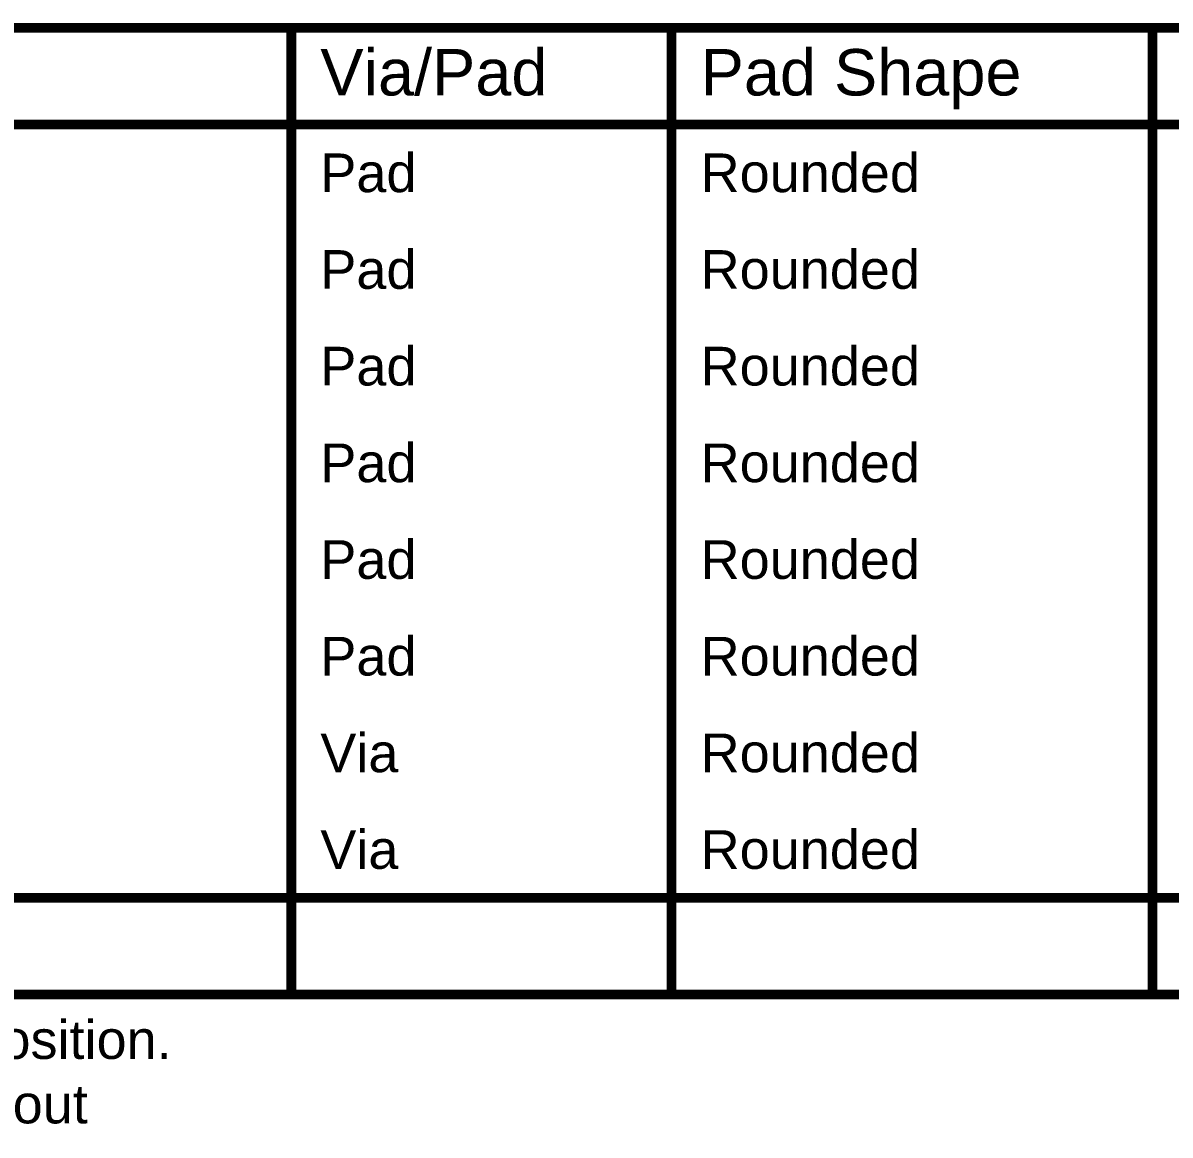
# Model space of a CAD drawing. Header units: inches. Extents: x -0.2 to 17.4, y -0.2 to 2.6.
# Drawn here: x 6.845 to 8.624, y 0.897 to 2.622 of the extents above; entities that cross this region are included whole.
import ezdxf

# ---------------------------------------------------------------- set-up
doc = ezdxf.new("R2010")
doc.units = ezdxf.units.IN
doc.header["$MEASUREMENT"] = 0
doc.layers.add('Drill Drawing', color=1, linetype='Continuous')
doc.styles.add('Arial', font='', dxfattribs={"height": 0.2})
doc.styles.get('Arial').set_extended_font_data('Arial')

msp = doc.modelspace()

# ---------------------------------------------------------------- linework, layer by layer
at = {"layer": 'Drill Drawing'}
for points in [[(2.2715, 2.6149, 0.015, 0.015, 0), (17.3492, 2.6149, 0.015, 0.015, 0)], [(7.2611, 1.1149, 0.015, 0.015, 0), (7.2611, 2.6149, 0.015, 0.015, 0)], [(7.851, 1.1149, 0.015, 0.015, 0), (7.851, 2.6149, 0.015, 0.015, 0)], [(8.5968, 1.1149, 0.015, 0.015, 0), (8.5968, 2.6149, 0.015, 0.015, 0)], [(2.2715, 2.4649, 0.015, 0.015, 0), (17.3492, 2.4649, 0.015, 0.015, 0)], [(2.2715, 1.2649, 0.015, 0.015, 0), (17.3492, 1.2649, 0.015, 0.015, 0)], [(2.2715, 1.1149, 0.015, 0.015, 0), (17.3492, 1.1149, 0.015, 0.015, 0)]]:
    msp.add_lwpolyline(points, format="xyseb", dxfattribs=at)
for points in [[(7.2574, 2.6149, 0.0075, 0.0075, 1), (7.2649, 2.6149, 0.0075, 0.0075, 1)], [(7.8472, 2.6149, 0.0075, 0.0075, 1), (7.8547, 2.6149, 0.0075, 0.0075, 1)], [(8.593, 2.6149, 0.0075, 0.0075, 1), (8.6005, 2.6149, 0.0075, 0.0075, 1)], [(7.2574, 1.1149, 0.0075, 0.0075, 1), (7.2649, 1.1149, 0.0075, 0.0075, 1)], [(7.8472, 1.1149, 0.0075, 0.0075, 1), (7.8547, 1.1149, 0.0075, 0.0075, 1)], [(8.593, 1.1149, 0.0075, 0.0075, 1), (8.6005, 1.1149, 0.0075, 0.0075, 1)]]:
    msp.add_lwpolyline(points, format="xyseb", close=True, dxfattribs=at)

# ---------------------------------------------------------------- texts
at = {"layer": 'Drill Drawing', "style": 'Arial'}
for s, height, p in [('Via/Pad', 0.072, (7.3061, 2.5099)), ('Pad Shape', 0.072, (7.896, 2.5099)), ('Pad', 0.06, (7.3061, 2.3599)), ('Rounded', 0.06, (7.896, 2.3599)), ('Pad', 0.06, (7.3061, 2.2099)), ('Rounded', 0.06, (7.896, 2.2099)), ('Pad', 0.06, (7.3061, 2.0599)), ('Rounded', 0.06, (7.896, 2.0599)), ('Pad', 0.06, (7.3061, 1.9099)), ('Rounded', 0.06, (7.896, 1.9099)), ('Pad', 0.06, (7.3061, 1.7599)), ('Rounded', 0.06, (7.896, 1.7599)), ('Pad', 0.06, (7.3061, 1.6099)), ('Rounded', 0.06, (7.896, 1.6099)), ('Via', 0.06, (7.3061, 1.4599)), ('Rounded', 0.06, (7.896, 1.4599)), ('Via', 0.06, (7.3061, 1.3099)), ('Rounded', 0.06, (7.896, 1.3099)), ('= Calculated from tool start centre position to tool end centre position.', 0.06, (4.4969, 1.015)), (' = Routed Path Length + Tool Size = Slot length as defined in the PCB layout', 0.06, (4.087, 0.915))]:
    msp.add_text(s, height=height, dxfattribs=at).set_placement(p)

doc.saveas('drawing.dxf')
